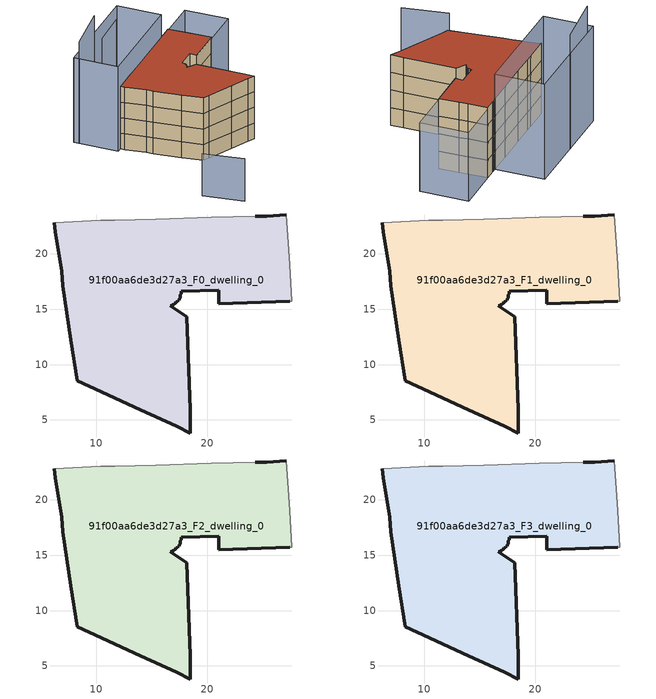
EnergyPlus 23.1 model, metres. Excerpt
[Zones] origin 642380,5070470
91f00aa6de3d27a3_F0_dwelling_0
 floor ground (EU_floor_Construction): 27.18,23.52 27.38,20.32 27.48,19.02 27.68,15.71 27.48,15.71 21.07,15.52 21.07,16.72 17.67,16.62 17.67,16.52 17.67,16.42 17.57,16.32 17.57,16.12 17.57,16.02 17.47,15.92 17.47,15.82 17.37,15.82 17.37,15.72 17.27,15.62 17.17,15.62 17.07,15.52 16.97,15.42 16.87,15.42 16.77,15.32 16.67,15.32 18.17,14.32 18.47,5.91 18.47,3.81 17.27,4.41 13.96,5.91 9.36,8.01 8.26,8.51 7.66,12.22 6.96,17.12 6.86,18.42 6.26,22.02 6.16,22.83 10.37,23.02 11.67,23.02 15.37,23.12 20.37,23.32 24.38,23.42 25.08,23.42 25.38,23.42 z0
 wall outside (EU_wall_Construction): 27.18,23.52 25.38,23.42 25.08,23.42 24.38,23.42 / 6.16,22.83 6.26,22.02 6.86,18.42 6.96,17.12 7.66,12.22 8.26,8.51 9.36,8.01 13.96,5.91 17.27,4.41 18.47,3.81 18.47,5.91 18.17,14.32 16.67,15.32 16.77,15.32 16.87,15.42 16.97,15.42 17.07,15.52 17.17,15.62 17.27,15.62 17.37,15.72 17.37,15.82 17.47,15.82 17.47,15.92 17.57,16.02 17.57,16.12 17.57,16.32 17.67,16.42 17.67,16.52 17.67,16.62 21.07,16.72 21.07,15.52 27.48,15.71 z0:3
 wall adiabatic (EU_wall_Construction): 27.48,15.71 27.68,15.71 27.48,19.02 27.38,20.32 27.18,23.52 / 24.38,23.42 20.37,23.32 15.37,23.12 11.67,23.02 10.37,23.02 6.16,22.83 z0:3
91f00aa6de3d27a3_F1_dwelling_0
 floor to 91f00aa6de3d27a3_F0_dwelling_0 (EU_floor_Construction): 27.18,23.52 27.38,20.32 27.48,19.02 27.68,15.71 27.48,15.71 21.07,15.52 21.07,16.72 17.67,16.62 17.67,16.42 17.57,16.32 17.57,16.12 17.57,16.02 17.47,15.92 17.47,15.82 17.37,15.82 17.37,15.72 17.27,15.62 17.17,15.62 17.07,15.52 16.97,15.42 16.87,15.42 16.77,15.32 16.67,15.32 18.17,14.32 18.47,5.91 18.47,3.81 17.27,4.41 13.96,5.91 9.36,8.01 8.26,8.51 7.66,12.22 6.96,17.12 6.86,18.42 6.26,22.02 6.16,22.83 10.37,23.02 11.67,23.02 15.37,23.12 20.37,23.32 24.38,23.42 25.08,23.42 25.38,23.42 z3
 wall outside (EU_wall_Construction): 27.18,23.52 25.38,23.42 25.08,23.42 24.38,23.42 / 6.16,22.83 6.26,22.02 6.86,18.42 6.96,17.12 7.66,12.22 8.26,8.51 9.36,8.01 13.96,5.91 17.27,4.41 18.47,3.81 18.47,5.91 18.17,14.32 16.67,15.32 16.77,15.32 16.87,15.42 16.97,15.42 17.07,15.52 17.17,15.62 17.27,15.62 17.37,15.72 17.37,15.82 17.47,15.82 17.47,15.92 17.57,16.02 17.57,16.12 17.57,16.32 17.67,16.42 17.67,16.52 17.67,16.62 21.07,16.72 21.07,15.52 27.48,15.71 z3:6
 wall adiabatic (EU_wall_Construction): 27.48,15.71 27.68,15.71 27.48,19.02 27.38,20.32 27.18,23.52 / 24.38,23.42 20.37,23.32 15.37,23.12 11.67,23.02 10.37,23.02 6.16,22.83 z3:6
91f00aa6de3d27a3_F2_dwelling_0
 floor to 91f00aa6de3d27a3_F1_dwelling_0 (EU_floor_Construction): 27.18,23.52 27.38,20.32 27.48,19.02 27.68,15.71 27.48,15.71 21.07,15.52 21.07,16.72 17.67,16.62 17.67,16.42 17.57,16.32 17.57,16.12 17.57,16.02 17.47,15.92 17.47,15.82 17.37,15.82 17.37,15.72 17.27,15.62 17.17,15.62 17.07,15.52 16.97,15.42 16.87,15.42 16.77,15.32 16.67,15.32 18.17,14.32 18.47,5.91 18.47,3.81 17.27,4.41 13.96,5.91 9.36,8.01 8.26,8.51 7.66,12.22 6.96,17.12 6.86,18.42 6.26,22.02 6.16,22.83 10.37,23.02 11.67,23.02 15.37,23.12 20.37,23.32 24.38,23.42 25.08,23.42 25.38,23.42 z6
 wall outside (EU_wall_Construction): 27.18,23.52 25.38,23.42 25.08,23.42 24.38,23.42 / 6.16,22.83 6.26,22.02 6.86,18.42 6.96,17.12 7.66,12.22 8.26,8.51 9.36,8.01 13.96,5.91 17.27,4.41 18.47,3.81 18.47,5.91 18.17,14.32 16.67,15.32 16.77,15.32 16.87,15.42 16.97,15.42 17.07,15.52 17.17,15.62 17.27,15.62 17.37,15.72 17.37,15.82 17.47,15.82 17.47,15.92 17.57,16.02 17.57,16.12 17.57,16.32 17.67,16.42 17.67,16.52 17.67,16.62 21.07,16.72 21.07,15.52 27.48,15.71 z6:9
 wall adiabatic (EU_wall_Construction): 27.48,15.71 27.68,15.71 27.48,19.02 27.38,20.32 27.18,23.52 / 24.38,23.42 20.37,23.32 15.37,23.12 11.67,23.02 10.37,23.02 6.16,22.83 z6:9
91f00aa6de3d27a3_F3_dwelling_0
 floor to 91f00aa6de3d27a3_F2_dwelling_0 (EU_floor_Construction): 27.18,23.52 27.38,20.32 27.48,19.02 27.68,15.71 27.48,15.71 21.07,15.52 21.07,16.72 17.67,16.62 17.67,16.42 17.57,16.32 17.57,16.12 17.57,16.02 17.47,15.92 17.47,15.82 17.37,15.82 17.37,15.72 17.27,15.62 17.17,15.62 17.07,15.52 16.97,15.42 16.87,15.42 16.77,15.32 16.67,15.32 18.17,14.32 18.47,5.91 18.47,3.81 17.27,4.41 13.96,5.91 9.36,8.01 8.26,8.51 7.66,12.22 6.96,17.12 6.86,18.42 6.26,22.02 6.16,22.83 10.37,23.02 11.67,23.02 15.37,23.12 20.37,23.32 24.38,23.42 25.08,23.42 25.38,23.42 z9
 wall outside (EU_wall_Construction): 27.18,23.52 25.38,23.42 25.08,23.42 24.38,23.42 / 6.16,22.83 6.26,22.02 6.86,18.42 6.96,17.12 7.66,12.22 8.26,8.51 9.36,8.01 13.96,5.91 17.27,4.41 18.47,3.81 18.47,5.91 18.17,14.32 16.67,15.32 16.77,15.32 16.87,15.42 16.97,15.42 17.07,15.52 17.17,15.62 17.27,15.62 17.37,15.72 17.37,15.82 17.47,15.82 17.47,15.92 17.57,16.02 17.57,16.12 17.57,16.32 17.67,16.42 17.67,16.52 17.67,16.62 21.07,16.72 21.07,15.52 27.48,15.71 z9:12
 wall adiabatic (EU_wall_Construction): 27.48,15.71 27.68,15.71 27.48,19.02 27.38,20.32 27.18,23.52 / 24.38,23.42 20.37,23.32 15.37,23.12 11.67,23.02 10.37,23.02 6.16,22.83 z9:12
 roof outside (EU_roof_Construction): 18.47,3.81 18.47,5.91 18.17,14.32 16.67,15.32 16.77,15.32 16.87,15.42 16.97,15.42 17.07,15.52 17.17,15.62 17.27,15.62 17.37,15.72 17.37,15.82 17.47,15.82 17.47,15.92 17.57,16.02 17.57,16.12 17.57,16.32 17.67,16.42 17.67,16.52 17.67,16.62 21.07,16.72 21.07,15.52 27.48,15.71 27.68,15.71 27.48,19.02 27.38,20.32 27.18,23.52 25.38,23.42 25.08,23.42 24.38,23.42 20.37,23.32 15.37,23.12 11.67,23.02 10.37,23.02 6.16,22.83 6.26,22.02 6.86,18.42 6.96,17.12 7.66,12.22 8.26,8.51 9.36,8.01 13.96,5.91 17.27,4.41 z12
shading: -2.86,3.82 -1.55,-3.39 z0:8.1; 27.18,23.52 34.78,23.76 / 34.78,23.76 35.03,15.91 / 35.03,15.91 27.43,15.66 / 27.43,15.66 27.18,23.52 z0:11.7; 5.07,30.83 24.11,31.45 / 24.11,31.45 24.38,23.42 / 24.38,23.42 5.33,22.8 / 5.33,22.8 5.07,30.83 z0:16.2; 14.17,31.13 5.17,29.89 z0:19.5; 23.9,31.43 17.06,31.02 z0:13.7
[Building]
EU S2 Campaign: North Axis=0; Terrain=City; Solar Distribution=FullExterior
[Site:Location]
Lyon-Bron: Latitude=45.75; Longitude=5; Time Zone=1; Elevation=198
[SizingPeriod:WeatherFileDays]
AnnualSizingPeriod: Begin Month=1; Begin Day of Month=1; End Month=12; End Day of Month=31; Day of Week for Start Day=Monday; Use Weather File Daylight Saving Period=No; Use Weather File Rain and Snow Indicators=No
[MATERIAL]
EU_InternalMass_Material: Roughness=MediumRough; Thickness=0.1; Conductivity=1; Density=1800; Specific Heat=900; Thermal Absorptance=0.9; Solar Absorptance=0.7; Visible Absorptance=0.7
[MATERIAL:NOMASS] Roughness=MediumRough; Thermal Absorptance=0.9; Solar Absorptance=0.7; Visible Absorptance=0.7
Name | Thermal Resistance
EU_wall_NoMass | 0.87146
EU_roof_NoMass | 0.842276
EU_floor_NoMass | 0.496999
[CONSTRUCTION]
EU_wall_Construction: EU_wall_NoMass
EU_roof_Construction: EU_roof_NoMass
EU_floor_Construction: EU_floor_NoMass
EU_InternalMass_Construction: EU_InternalMass_Material
[ZONE] Type=1; Multiplier=1; Ceiling Height=autocalculate; Volume=752.988; Floor Area=autocalculate; Part of Total Floor Area=Yes
91f00aa6de3d27a3_F0_dwelling_0; 91f00aa6de3d27a3_F1_dwelling_0; 91f00aa6de3d27a3_F2_dwelling_0; 91f00aa6de3d27a3_F3_dwelling_0
[INTERNALMASS] Construction=EU_InternalMass_Construction; Surface Area=250.996
Name | Zone or ZoneList
91f00aa6de3d27a3_F0_dwelling_0_EU_InternalMass | 91f00aa6de3d27a3_F0_dwelling_0
91f00aa6de3d27a3_F1_dwelling_0_EU_InternalMass | 91f00aa6de3d27a3_F1_dwelling_0
91f00aa6de3d27a3_F2_dwelling_0_EU_InternalMass | 91f00aa6de3d27a3_F2_dwelling_0
91f00aa6de3d27a3_F3_dwelling_0_EU_InternalMass | 91f00aa6de3d27a3_F3_dwelling_0
[OTHEREQUIPMENT] Fuel Type=Electricity; Design Level Calculation Method=Watts/Area; Power per Zone Floor Area=1; Fraction Latent=0; Fraction Radiant=0; Fraction Lost=0; Carbon Dioxide Generation Rate=0; EndUse Subcategory=EU_Step8_InternalGains
Name | Zone or ZoneList or Space or SpaceList | Schedule
EU_Step8_InternalGain_91f00aa6de3d27a3_F0_dwelling_0_f000 | 91f00aa6de3d27a3_F0_dwelling_0 | EU_Step8_GainSchedule_91f00aa6de3d27a3_F0_dwelling_0_f000
EU_Step8_InternalGain_91f00aa6de3d27a3_F1_dwelling_0_f000 | 91f00aa6de3d27a3_F1_dwelling_0 | EU_Step8_GainSchedule_91f00aa6de3d27a3_F1_dwelling_0_f000
EU_Step8_InternalGain_91f00aa6de3d27a3_F2_dwelling_0_f000 | 91f00aa6de3d27a3_F2_dwelling_0 | EU_Step8_GainSchedule_91f00aa6de3d27a3_F2_dwelling_0_f000
EU_Step8_InternalGain_91f00aa6de3d27a3_F3_dwelling_0_f000 | 91f00aa6de3d27a3_F3_dwelling_0 | EU_Step8_GainSchedule_91f00aa6de3d27a3_F3_dwelling_0_f000
[ZONEVENTILATION:DESIGNFLOWRATE] Schedule=EU_AlwaysOn; Design Flow Rate Calculation Method=AirChanges/Hour; Air Changes per Hour=0.425; Ventilation Type=Natural; Fan Pressure Rise=0; Fan Total Efficiency=1; Constant Term Coefficient=1; Temperature Term Coefficient=0; Velocity Term Coefficient=0; Velocity Squared Term Coefficient=0; Minimum Indoor Temperature=-100; Maximum Indoor Temperature=100; Delta Temperature=-100; Minimum Outdoor Temperature=-100; Maximum Outdoor Temperature=100; Maximum Wind Speed=40
Name | Zone or ZoneList or Space or SpaceList
EU_ConstantAir_91f00aa6de3d27a3_F0_dwelling_0 | 91f00aa6de3d27a3_F0_dwelling_0
EU_ConstantAir_91f00aa6de3d27a3_F1_dwelling_0 | 91f00aa6de3d27a3_F1_dwelling_0
EU_ConstantAir_91f00aa6de3d27a3_F2_dwelling_0 | 91f00aa6de3d27a3_F2_dwelling_0
EU_ConstantAir_91f00aa6de3d27a3_F3_dwelling_0 | 91f00aa6de3d27a3_F3_dwelling_0
[HVACTEMPLATE:THERMOSTAT] Constant Heating Setpoint=20; Constant Cooling Setpoint=50
EU_HeatOnly_91f00aa6de3d27a3_F0_dwelling_0; EU_HeatOnly_91f00aa6de3d27a3_F1_dwelling_0; EU_HeatOnly_91f00aa6de3d27a3_F2_dwelling_0; EU_HeatOnly_91f00aa6de3d27a3_F3_dwelling_0
[HVACTEMPLATE:ZONE:IDEALLOADSAIRSYSTEM] System Availability Schedule=EU_AlwaysOn; Maximum Heating Supply Air Temperature=50; Minimum Cooling Supply Air Temperature=13; Maximum Heating Supply Air Humidity Ratio=0.0156; Minimum Cooling Supply Air Humidity Ratio=0.0077; Heating Limit=NoLimit; Cooling Limit=NoLimit; Heating Availability Schedule=EU_AlwaysOn; Cooling Availability Schedule=EU_CoolingOff; Dehumidification Control Type=ConstantSensibleHeatRatio; Cooling Sensible Heat Ratio=0.7; Dehumidification Setpoint=60; Humidification Control Type=None; Humidification Setpoint=30; Outdoor Air Method=None; Outdoor Air Flow Rate per Person=0.00944; Outdoor Air Flow Rate per Zone Floor Area=0; Outdoor Air Flow Rate per Zone=0; Demand Controlled Ventilation Type=None; Outdoor Air Economizer Type=NoEconomizer; Heat Recovery Type=None; Sensible Heat Recovery Effectiveness=0.7; Latent Heat Recovery Effectiveness=0.65
Name | Template Thermostat
91f00aa6de3d27a3_F0_dwelling_0 | EU_HeatOnly_91f00aa6de3d27a3_F0_dwelling_0
91f00aa6de3d27a3_F1_dwelling_0 | EU_HeatOnly_91f00aa6de3d27a3_F1_dwelling_0
91f00aa6de3d27a3_F2_dwelling_0 | EU_HeatOnly_91f00aa6de3d27a3_F2_dwelling_0
91f00aa6de3d27a3_F3_dwelling_0 | EU_HeatOnly_91f00aa6de3d27a3_F3_dwelling_0
[SIZING:ZONE] Zone Cooling Design Supply Air Temperature Input Method=SupplyAirTemperature; Zone Cooling Design Supply Air Temperature=13; Zone Heating Design Supply Air Temperature Input Method=SupplyAirTemperature; Zone Heating Design Supply Air Temperature=50; Zone Cooling Design Supply Air Humidity Ratio=0.008; Zone Heating Design Supply Air Humidity Ratio=0.008; Cooling Design Air Flow Method=DesignDay; Cooling Design Air Flow Rate=0; Cooling Minimum Air Flow per Zone Floor Area=0.000762; Cooling Minimum Air Flow=0; Cooling Minimum Air Flow Fraction=0.2; Heating Design Air Flow Method=DesignDay; Heating Design Air Flow Rate=0; Heating Maximum Air Flow per Zone Floor Area=0.002032; Heating Maximum Air Flow=0.141576; Heating Maximum Air Flow Fraction=0.3; Account for Dedicated Outdoor Air System=No; Dedicated Outdoor Air System Control Strategy=NeutralSupplyAir; Dedicated Outdoor Air Low Setpoint Temperature for Design=autosize; Dedicated Outdoor Air High Setpoint Temperature for Design=autosize; Zone Load Sizing Method=Sensible Load Only No Latent Load; Zone Latent Cooling Design Supply Air Humidity Ratio Input Method=HumidityRatioDifference; Zone Cooling Design Supply Air Humidity Ratio Difference=0.005; Zone Latent Heating Design Supply Air Humidity Ratio Input Method=HumidityRatioDifference; Zone Humidification Design Supply Air Humidity Ratio Difference=0.005
91f00aa6de3d27a3_F0_dwelling_0; 91f00aa6de3d27a3_F1_dwelling_0; 91f00aa6de3d27a3_F2_dwelling_0; 91f00aa6de3d27a3_F3_dwelling_0
[SCHEDULE:CONSTANT]
Name | Hourly Value
EU_AlwaysOn | 1
EU_CoolingOff | 0
[SCHEDULE:FILE] Column Number=1; Rows to Skip at Top=0; Number of Hours of Data=8760; Column Separator=Comma; Interpolate to Timestep=No; Minutes per Item=60; Adjust Schedule for Daylight Savings=Yes
Name | File
EU_Step8_GainSchedule_91f00aa6de3d27a3_F0_dwelling_0_f000 | ../../schedules/91f00aa6de3d27a3/91f00aa6de3d27a3_F0_dwelling_0_f000_gain.csv
EU_Step8_GainSchedule_91f00aa6de3d27a3_F1_dwelling_0_f000 | ../../schedules/91f00aa6de3d27a3/91f00aa6de3d27a3_F1_dwelling_0_f000_gain.csv
EU_Step8_GainSchedule_91f00aa6de3d27a3_F2_dwelling_0_f000 | ../../schedules/91f00aa6de3d27a3/91f00aa6de3d27a3_F2_dwelling_0_f000_gain.csv
EU_Step8_GainSchedule_91f00aa6de3d27a3_F3_dwelling_0_f000 | ../../schedules/91f00aa6de3d27a3/91f00aa6de3d27a3_F3_dwelling_0_f000_gain.csv
